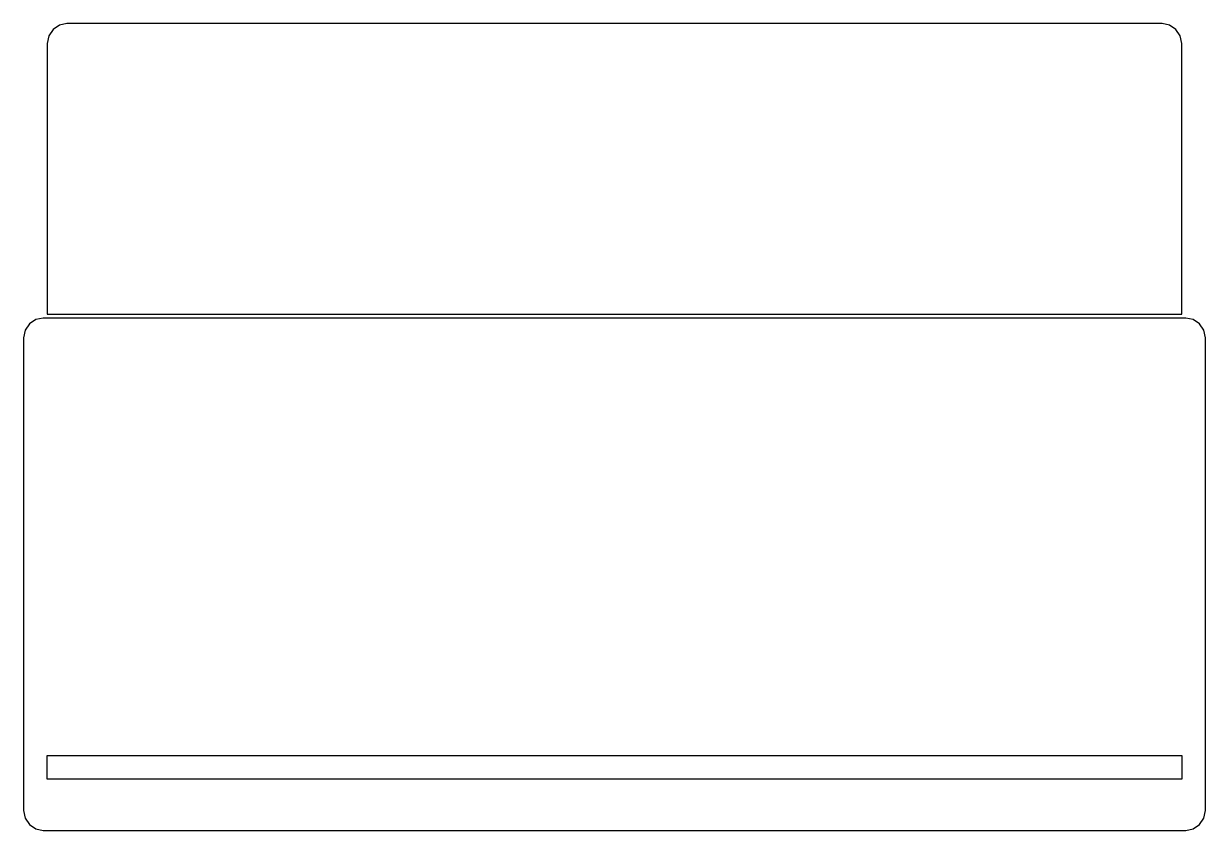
# Model space of a CAD drawing. Header units: metres. Extents: x 0 to 300, y 0 to 205.
import ezdxf

# ---------------------------------------------------------------- set-up
doc = ezdxf.new("R2010")
doc.units = ezdxf.units.M

msp = doc.modelspace()

# ---------------------------------------------------------------- linework, layer by layer
for p, q in [((9.08658, 204.346), (7.46446, 203.262)), ((11, 204.727), (9.08658, 204.346)), ((289, 204.727), (11, 204.727)), ((290.913, 204.346), (289, 204.727)), ((292.536, 203.262), (290.913, 204.346)), ((6.3806, 201.64), (6, 199.727)), ((7.46446, 203.262), (6.3806, 201.64)), ((293.619, 201.64), (292.536, 203.262)), ((294, 199.727), (293.619, 201.64)), ((6, 199.727), (6, 131)), ((294, 131), (294, 199.727)), ((3.08658, 129.619), (1.46446, 128.536)), ((5, 130), (3.08658, 129.619)), ((295, 130), (5, 130)), ((6, 131), (294, 131)), ((296.913, 129.619), (295, 130)), ((298.536, 128.536), (296.913, 129.619)), ((0.3806, 126.913), (0, 125)), ((1.46446, 128.536), (0.3806, 126.913)), ((299.619, 126.913), (298.536, 128.536)), ((300, 125), (299.619, 126.913)), ((0, 125), (0, 5)), ((300, 5), (300, 125)), ((6, 13), (6, 19)), ((6, 19), (294, 19)), ((294, 19), (294, 13)), ((294, 13), (6, 13)), ((0, 5), (0.3806, 3.08658)), ((0.3806, 3.08658), (1.46446, 1.46446)), ((298.536, 1.46446), (299.619, 3.08658)), ((299.619, 3.08658), (300, 5)), ((1.46446, 1.46446), (3.08658, 0.3806)), ((3.08658, 0.3806), (5, 0)), ((5, 0), (295, 0)), ((295, 0), (296.913, 0.3806)), ((296.913, 0.3806), (298.536, 1.46446))]:
    msp.add_line(p, q)

doc.saveas('drawing.dxf')
